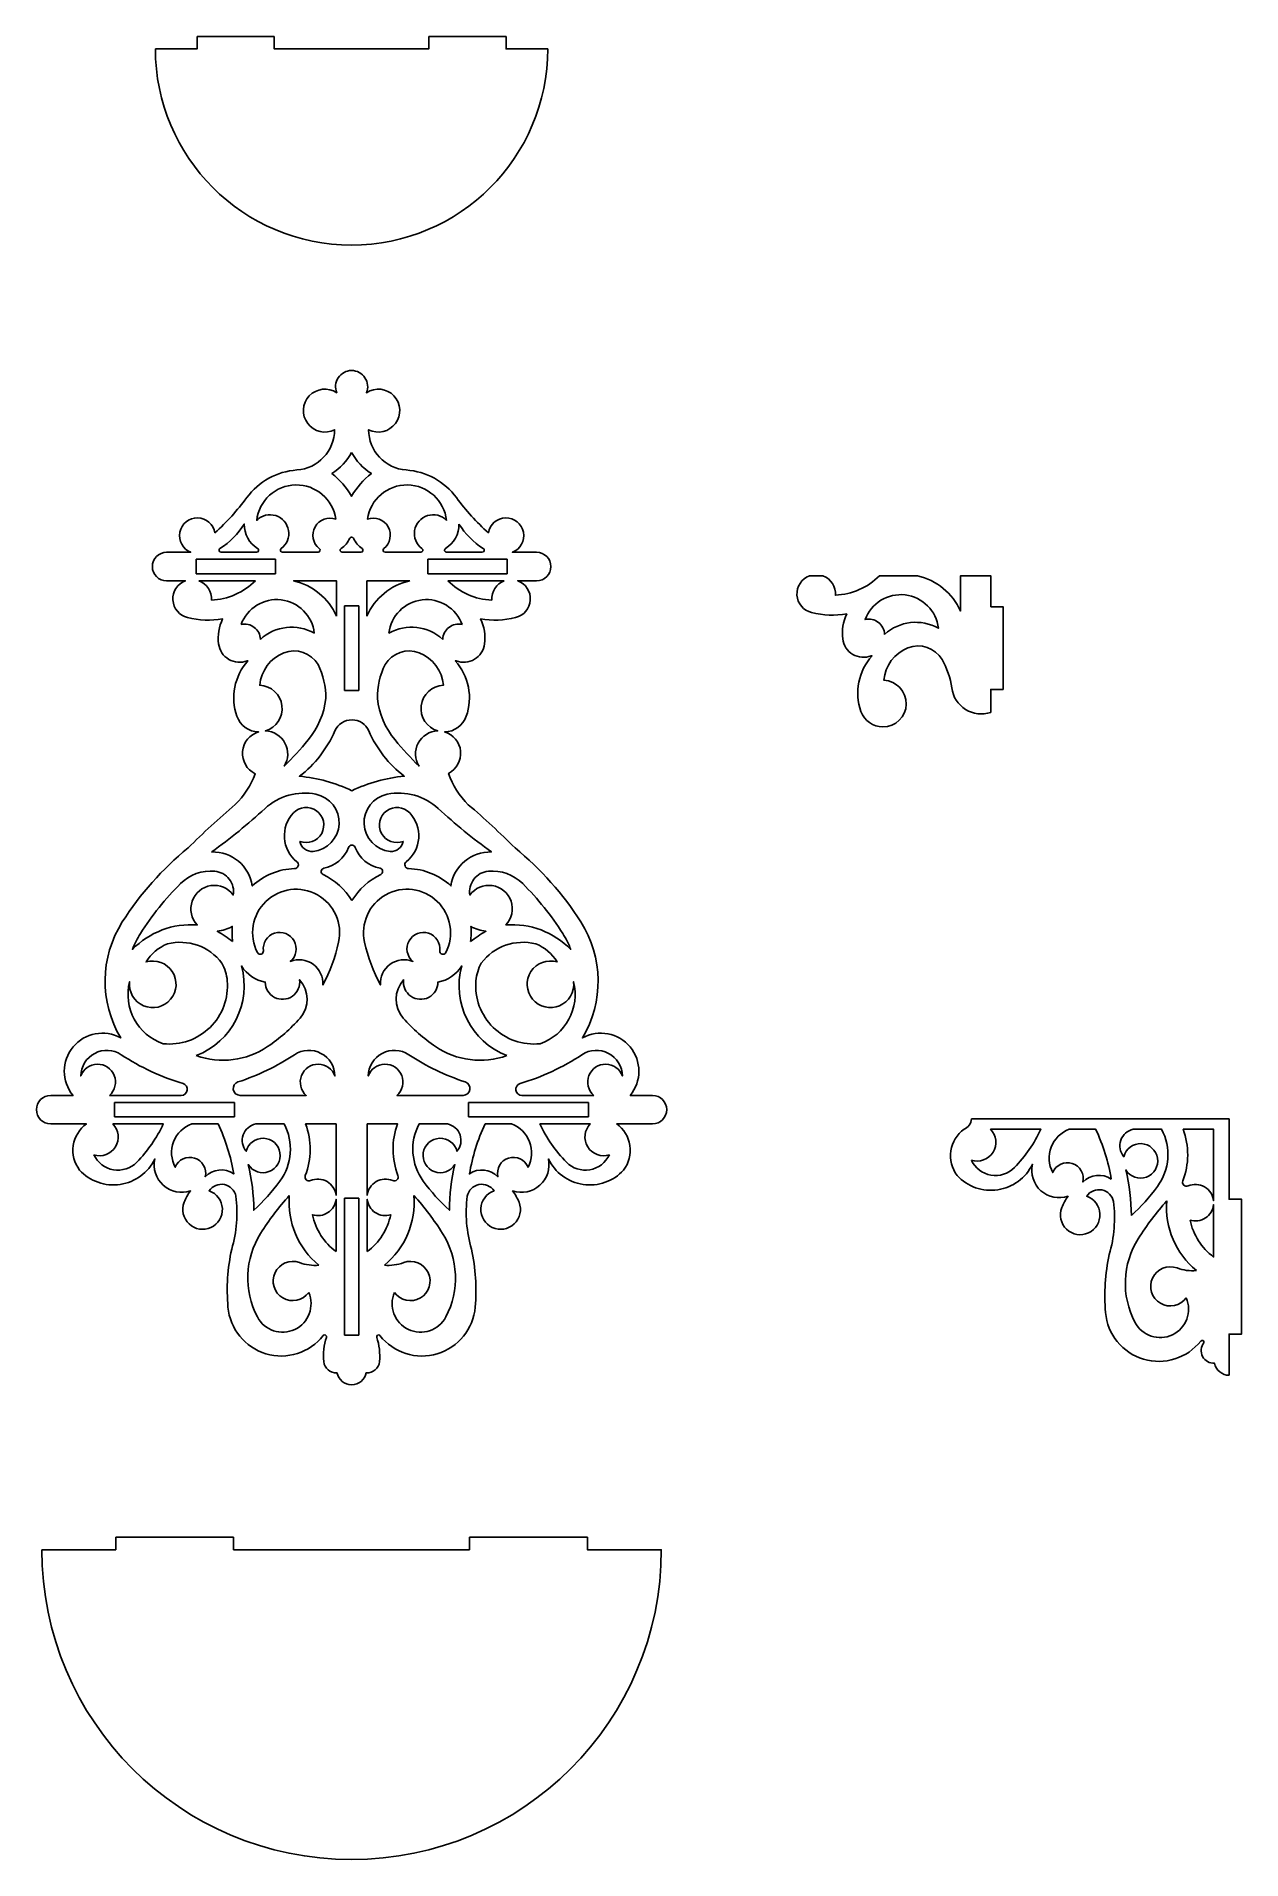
# Model space of a CAD drawing. Extents: x 774 to 1358, y 55 to 938.
import ezdxf

# ---------------------------------------------------------------- set-up
doc = ezdxf.new("R2010")
doc.units = 0
doc.layers.get('0').update_dxf_attribs({"linetype": 'CONTINUOUS'})

msp = doc.modelspace()

# ---------------------------------------------------------------- linework, layer by layer
at = {"color": 2}
for p, q in [((852.14, 937.62), (889.54, 937.62)), ((964.34, 937.62), (1001.74, 937.62)), ((890.04, 684.49), (851.64, 684.49)), ((851.64, 684.49), (851.64, 677.49)), ((890.04, 677.49), (890.04, 684.49)), ((963.89, 684.49), (1002.29, 684.49)), ((963.89, 677.49), (963.89, 684.49)), ((1002.29, 684.49), (1002.29, 677.49)), ((851.64, 677.49), (890.04, 677.49)), ((853.02, 674.09), (880.39, 674.09)), ((934.34, 674.09), (934.34, 657.03)), ((955.09, 674.09), (934.34, 674.09)), ((1002.29, 677.49), (963.89, 677.49)), ((1000.91, 674.09), (973.54, 674.09)), ((923.46, 661.99), (930.46, 661.99)), ((923.46, 620.99), (923.46, 661.99)), ((930.46, 620.99), (930.46, 661.99)), ((882.82, 645.74), (882.82, 645.74)), ((971.1, 645.74), (971.1, 645.74)), ((930.46, 620.99), (923.46, 620.99)), ((870.33, 421.55), (812.22, 421.55)), ((812.22, 421.55), (812.22, 414.55)), ((870.33, 414.55), (870.33, 421.55)), ((983.6, 421.55), (1041.71, 421.55)), ((983.6, 414.55), (983.6, 421.55)), ((1041.71, 421.55), (1041.71, 414.55)), ((812.22, 414.55), (870.33, 414.55)), ((1041.71, 414.55), (983.6, 414.55)), ((930.46, 375.18), (923.46, 375.18)), ((923.46, 375.18), (923.46, 308.93)), ((930.46, 375.18), (930.46, 308.93)), ((923.46, 308.93), (930.46, 308.93)), ((812.72, 211), (869.83, 211)), ((984.05, 211), (1041.16, 211))]:
    msp.add_line(p, q, dxfattribs=at)
for points in [[(831.94, 931.62, 1), (1021.94, 931.62), (1001.74, 931.62), (1001.74, 937.62)], [(1236.49, 610.36, -0.473541), (1217.64, 622.22, 0.09172), (1212.94, 635.96, 0.367696), (1196.41, 641.62, 0.285434), (1184.73, 625.91, -0.982738), (1184.23, 603.35, -0.316759), (1173.64, 610.88, -0.274162), (1178.98, 637.72, -0.007266), (1178.56, 637.77, -0.491341), (1164.79, 645.93, -0.142053), (1166.74, 658.05, -0.10197), (1149.76, 658.67, -0.738503), (1148.7, 676.49), (1155.24, 676.49, -0.331533), (1161.29, 667.11, 0.185408), (1182.61, 676.49), (1201.06, 676.49, -0.236505), (1221.81, 659.43), (1221.81, 676.49), (1236.55, 676.49), (1236.54, 661.49), (1242.48, 661.49), (1242.48, 621.49), (1236.5, 621.49), (1236.49, 610.36)], [(927.17, 606.75, -0.298877), (935.28, 601.44, 0.127479), (952.47, 579.47, 0.091297), (927.08, 572.44, 0.091637), (901.7, 579.44, 0.127479), (918.86, 601.43, -0.30509), (927.17, 606.75)], [(927.15, 519.27, -0.14864), (941.09, 531.9, 0.728243), (940.72, 534.91, -0.260382), (928.72, 544.99, 0.690649), (925.49, 544.99, -0.260382), (913.51, 534.89, 0.728243), (913.14, 531.88, -0.146596), (927.15, 519.27)], [(1351.97, 289.46, -0.357825), (1344.89, 295.31, -0.658834), (1339.75, 305.21, 0.838605), (1338.21, 306.04, -0.679816), (1292.07, 319.87, -0.074879), (1293.87, 347.92, 0.103111), (1295.94, 373.52, 0.66613), (1282.94, 376.15, -2.481289), (1270.87, 370.6, -0.067701), (1273.95, 376.12, -0.584428), (1256.66, 391.64, -0.531719), (1220.2, 386.22, -0.42121), (1223.55, 408.57, 0.260167), (1227.19, 413.55), (1351.94, 413.55), (1351.94, 374.68), (1357.94, 374.68), (1357.94, 309.43), (1351.94, 309.43), (1351.97, 289.46)], [(776.94, 205, 1), (1076.94, 205), (1041.16, 205), (1041.16, 211)]]:
    msp.add_lwpolyline(points, format="xyb", dxfattribs=at)
for points in [[(852.14, 937.62), (852.14, 931.62), (831.94, 931.62)], [(964.34, 937.62), (964.34, 931.62), (889.54, 931.62), (889.54, 937.62)], [(812.72, 211), (812.72, 205), (776.94, 205)], [(984.05, 211), (984.05, 205), (869.83, 205), (869.83, 211)]]:
    msp.add_lwpolyline(points, dxfattribs=at)
for points in [[(983.49, 565.67, -0.019763), (1006.17, 544.73, -0.079959), (1038, 508.9, -0.283809), (1038.76, 452.79, -0.827968), (1061.87, 424.95), (1072.68, 424.95, -1), (1072.68, 411.15), (1055.36, 411.17, -0.42121), (1058.71, 388.82, -0.531719), (1022.25, 394.24, -0.584428), (1004.96, 378.72, -0.067701), (1008.04, 373.2, -2.481289), (995.96, 378.75, 0.66613), (982.96, 376.12, 0.103111), (985.04, 350.52, -0.074879), (986.84, 322.47, -0.679816), (940.7, 308.64, 0.838605), (939.15, 307.81, -0.102737), (940.49, 296.08, -0.411751), (934.04, 290.68, -0.357825), (926.96, 284.83, -0.357825), (919.89, 290.68, -0.411751), (913.44, 296.08, -0.102737), (914.77, 307.81, 0.838605), (913.22, 308.64, -0.679816), (867.09, 322.47, -0.074879), (868.89, 350.52, 0.103111), (870.96, 376.12, 0.66613), (857.96, 378.75, -2.481289), (845.89, 373.2, -0.067701), (848.96, 378.72, -0.584428), (831.68, 394.24, -0.531719), (795.21, 388.82, -0.42121), (798.57, 411.17), (781.24, 411.15, -1), (781.24, 424.95), (792.05, 424.95, -0.827968), (815.17, 452.79, -0.283809), (815.93, 508.9, -0.079959), (847.76, 544.73, -0.019874), (870.57, 565.78, 0.116357), (880.27, 580.7, -0.684184), (881.92, 600.95, -0.31466), (871.42, 608.48, -0.274162), (876.75, 635.31, -0.007266), (876.34, 635.37, -0.491341), (862.56, 643.53, -0.142053), (864.51, 655.65, -0.10197), (847.53, 656.27, -0.738503), (846.48, 674.09), (837.38, 674.09, -1), (837.38, 687.89), (849.1, 687.89, -1.719706), (860.75, 697.31, 0.050417), (876.18, 714.34, -0.219384), (900.48, 727.73, 0.392025), (918.73, 747.24, -1.745456), (919.77, 765.11, -0.534802), (926.96, 775.89, -0.534802), (934.15, 765.11, -1.745456), (935.19, 747.24, 0.392025), (953.44, 727.73, -0.219384), (977.75, 714.34, 0.050417), (993.18, 697.31, -1.719706), (1004.82, 687.89), (1016.55, 687.89, -1), (1016.55, 674.09), (1007.45, 674.09, -0.738503), (1006.39, 656.27, -0.10197), (989.41, 655.65, -0.142053), (991.36, 643.53, -0.491341), (977.59, 635.37, -0.007266), (977.17, 635.31, -0.274162), (982.51, 608.48, -0.31466), (972.01, 600.95, -0.674066), (973.92, 580.84, 0.113809)], [(926.96, 736.27, -0.135722), (917.39, 726.1, -0.093478), (926.96, 715.03, -0.093478), (936.54, 726.1, -0.135722)], [(919.32, 703.95, 0.879841), (880.99, 703.34, -1.07969), (892.9, 689.69, 0.721752), (893.49, 687.89), (910.7, 687.89, 0.708882), (911.33, 689.67, -0.847442)], [(972.93, 703.34, 1.07969), (961.03, 689.69, -0.721752), (960.43, 687.89), (943.22, 687.89, -0.708882), (942.6, 689.67, 0.847442), (934.61, 703.95, -0.879841)], [(863.23, 689.74, 0.113025), (874.96, 701.57, 0.2664), (881.47, 689.75, -0.758031), (880.95, 687.89), (863.76, 687.89, -0.751221)], [(978.96, 701.57, 0.113025), (990.7, 689.74, -0.751221), (990.16, 687.89), (972.98, 687.89, -0.758031), (972.46, 689.75, 0.2664)], [(927.88, 694.67, 0.657735), (926.04, 694.67, -0.146939), (921.89, 689.73, 0.74516), (922.44, 687.89), (926.96, 687.89), (931.49, 687.89, 0.74516), (932.04, 689.73, -0.146939)], [(919.59, 657.03, 0.236505), (898.84, 674.09), (919.59, 674.09)], [(1185.05, 648.14, -0.324038), (1211.14, 651.11, 0.792933), (1175.67, 655.28, -0.476597), (1185.05, 648.14)], [(910.72, 633.56, 0.367696), (894.19, 639.21, 0.285434), (882.51, 623.5, -0.849902), (885.22, 601.4, -0.579511), (894.31, 584.35, 0.023715), (905.89, 597.02, 0.145973), (914.46, 617.12, 0.122035)], [(943.21, 633.56, -0.367696), (959.74, 639.21, -0.285434), (971.42, 623.5, 0.849902), (968.7, 601.4, 0.579511), (959.61, 584.35, -0.023715), (948.03, 597.02, -0.145973), (939.46, 617.12, -0.122035)], [(909.67, 570.76, -0.862894), (908.29, 543.1, -0.391218), (901.94, 547.92, 1.871024), (898.81, 561.72, 0.440293), (900.48, 538.08, -0.701583), (899.36, 534.74, 0.184197), (878.88, 526.37, 0.381113), (859.22, 542.79, 0.029451), (885.03, 563.85, -0.23946)], [(944.25, 570.76, 0.862894), (945.63, 543.1, 0.391218), (951.99, 547.92, -1.871024), (955.12, 561.72, -0.440293), (953.44, 538.08, 0.701583), (954.56, 534.74, -0.184197), (975.04, 526.37, -0.381113), (994.71, 542.79, -0.029451), (968.89, 563.85, 0.23946)], [(824.69, 503.32, 0.050286), (820.81, 495.61, -0.221673), (852.23, 507.49, -1.06761), (869.68, 521.92, 0.436752), (860.72, 533.49, 0.22137), (844.11, 527.47, 0.055344)], [(1029.23, 503.32, -0.050286), (1033.11, 495.61, 0.221673), (1001.7, 507.49, 1.06761), (984.25, 521.92, -0.436752), (993.2, 533.49, -0.22137), (1009.81, 527.47, -0.055344)], [(884.24, 494.96, -1.677484), (897.29, 489.81, -0.552047), (913.04, 478.41, 0.067144), (920.66, 499.14, 1.424042), (881.37, 494.08, 0.836662)], [(969.68, 494.96, 1.677484), (956.63, 489.81, 0.552047), (940.89, 478.41, -0.067144), (933.26, 499.14, -1.424042), (972.56, 494.08, -0.836662)], [(869.36, 499.4, 0.04518), (861.92, 504.42, 0.100275), (869.2, 506.73, 0.059288)], [(984.57, 499.4, -0.04518), (992.01, 504.42, -0.100275), (984.72, 506.73, -0.059288)], [(835.7, 449.96, 0.471002), (866.76, 480.44, 0.10648), (864.14, 488.98, 0.302192), (837.78, 498.32, 0.164025), (827.46, 489.55, -3.314751), (819.44, 479.98, 0.389084)], [(1018.23, 449.96, -0.471002), (987.16, 480.44, -0.10648), (989.78, 488.98, -0.302192), (1016.15, 498.32, -0.164025), (1026.47, 489.55, 3.314751), (1034.48, 479.98, -0.389084)], [(851.76, 444.2, 0.384518), (873.63, 487.63, 0.213649), (885.14, 479.82, 1.071474), (901.75, 480.94, -0.384791), (901.98, 462.39, -0.063485), (886.29, 448.59, -0.238539)], [(1002.16, 444.2, -0.384518), (980.29, 487.63, -0.213649), (968.78, 479.82, -1.071474), (952.17, 480.94, 0.384791), (951.95, 462.39, 0.063485), (967.64, 448.59, 0.238539)], [(809.71, 424.95, 1.28068), (795.79, 434.37, -0.590754), (815.4, 444.65, 0.073877), (845.34, 430.68, -0.86494), (844.5, 424.95)], [(871.94, 431.48, 0.067849), (899.3, 444.65, -0.590754), (918.91, 434.37, 1.28068), (904.99, 424.95), (872.97, 424.95, -0.85451)], [(981.99, 431.48, -0.067849), (954.62, 444.65, 0.590754), (935.01, 434.37, -1.28068), (948.93, 424.95), (980.96, 424.95, 0.85451)], [(1044.22, 424.95, -1.28068), (1058.14, 434.37, 0.590754), (1038.53, 444.65, -0.073877), (1008.59, 430.68, 0.86494), (1009.42, 424.95)], [(802.14, 396.19, 0.524265), (822.95, 392.62, 0.08502), (835.77, 411.15), (811.41, 411.15, -0.779596)], [(862.31, 411.15), (849.55, 411.15, 0.453883), (841.52, 390.18, -0.923558), (856.11, 385.56, -0.372737), (869.89, 386.93, 0.068863)], [(892.24, 383.44, 0.28855), (894.25, 411.15), (880.53, 411.15, 0.56809), (875.93, 397.88, -4.94049), (876.93, 391.47, -0.057574), (879.59, 369.34, 0.048466)], [(919.42, 376.52, 0.508169), (907.06, 383.69, -0.666368), (904.52, 386.12, 0.181289), (904.71, 411.15), (919.42, 411.15)], [(934.51, 376.52, -0.508169), (946.86, 383.69, 0.666368), (949.41, 386.12, -0.181289), (949.21, 411.15), (934.51, 411.15)], [(961.69, 383.44, -0.28855), (959.67, 411.15), (973.39, 411.15, -0.56809), (978, 397.88, 4.94049), (977, 391.47, 0.057574), (974.33, 369.34, -0.048466)], [(991.61, 411.15), (1004.38, 411.15, -0.453883), (1012.4, 390.18, 0.923558), (997.81, 385.56, 0.372737), (984.04, 386.93, -0.068863)], [(1051.79, 396.19, -0.524265), (1030.98, 392.62, -0.08502), (1018.15, 411.15), (1042.52, 411.15, 0.779596)], [(1227.12, 393.59, 0.524265), (1247.93, 390.02, 0.08502), (1260.76, 408.55), (1236.39, 408.55, -0.779596)], [(1294.87, 384.33, 0.372737), (1281.09, 382.96, 0.923558), (1266.5, 387.58, -0.453883), (1274.53, 408.55), (1287.29, 408.55, -0.068863)], [(1304.57, 366.74, 0.048466), (1317.22, 380.84, 0.28855), (1319.23, 408.55), (1305.51, 408.55, 0.56809), (1300.91, 395.28, -4.94049), (1301.91, 388.87, -0.057574)], [(1332.05, 381.09, -0.666368), (1329.5, 383.52, 0.181289), (1329.69, 408.55), (1344.4, 408.55), (1344.4, 373.92, 0.508169)], [(919.42, 349.3, -0.181096), (908.01, 367.15, 0.472903), (919.42, 374.68)], [(934.51, 349.3, 0.181096), (945.92, 367.15, -0.472903), (934.51, 374.68)], [(1332.99, 364.55, 0.472903), (1344.4, 372.08), (1344.4, 346.7, -0.181096)]]:
    msp.add_lwpolyline(points, format="xyb", close=True, dxfattribs=at)
for centre, radius, start, end in [((849.75, 665.34), 9.34, 356.13792, 69.50612), ((857.52, 697.16), 32.49, 272.72841, 314.74359), ((961.73, 644.85), 29.99, 102.8033, 156.02833), ((996.41, 697.16), 32.49, 225.25641, 267.27159), ((1004.18, 665.34), 9.34, 110.49388, 183.86208), ((890.69, 646.64), 18.34, 6.46403, 160.11226), ((963.24, 646.64), 18.34, 19.88774, 173.53597), ((875.24, 645.51), 7.59, 1.73804, 103.66732), ((897.92, 629.21), 22.39, 60.58466, 132.40187), ((956.01, 629.21), 22.39, 47.59813, 119.41534), ((978.69, 645.51), 7.59, 76.33268, 178.26196), ((996.17, 286.83), 133.84, 137.94043, 147.80187), ((936.04, 373.22), 39.38, 175.23224, 230.71548), ((917.88, 373.22), 39.38, 309.28452, 4.76776), ((857.76, 286.83), 133.84, 32.19813, 42.05957), ((1421.15, 284.23), 133.84, 137.94043, 147.80187), ((1361.02, 370.62), 39.38, 175.23224, 230.71548), ((917.22, 336.55), 40.54, 147.80187, 207.71073), ((936.71, 336.55), 40.54, 332.28927, 32.19813), ((1342.2, 333.95), 40.54, 147.80187, 207.71073), ((898.46, 335.09), 9.49, 69.82167, 324.5812), ((955.46, 335.09), 9.49, 215.4188, 110.17833), ((909.27, 364.49), 21.83, 249.82167, 274.84083), ((944.66, 364.49), 21.83, 265.15917, 290.17833), ((1323.44, 332.49), 9.49, 69.82167, 324.5812), ((1334.25, 361.89), 21.83, 249.82167, 274.84083), ((893.54, 324.11), 13.79, 207.71073, 23.39527), ((960.39, 324.11), 13.79, 156.60473, 332.28927), ((1318.52, 321.51), 13.79, 207.71073, 23.39527)]:
    msp.add_arc(centre, radius, start, end, dxfattribs=at)

doc.saveas('drawing.dxf')
